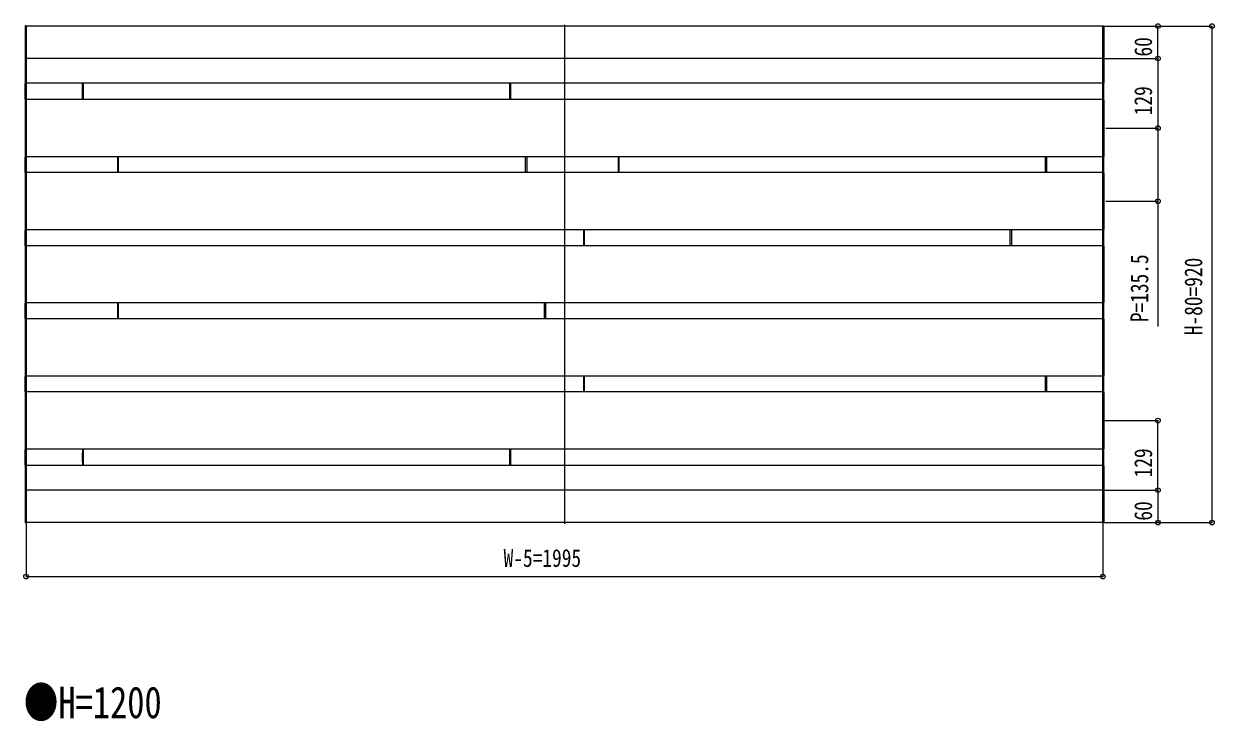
# Model space of a CAD drawing. Units: millimetres, scale not verified. Extents: x -4205 to 4205, y -2970 to 2970.
# Drawn here: x -2666 to -461, y -1072 to 220 of the extents above; entities that cross this region are included whole.
import ezdxf
from ezdxf.enums import TextEntityAlignment as Align

# ---------------------------------------------------------------- set-up
doc = ezdxf.new("R2010")
doc.units = ezdxf.units.MM
doc.header["$LTSCALE"] = 16
for name, color, linetype in [('0-1_USER1', 3, 'Continuous'), ('0-2_YKK_12', 2, 'Continuous'), ('0-3_YKK_A1', 4, 'Continuous'), ('0-4_YKK_D', 6, 'Continuous')]:
    doc.layers.add(name, color=color, linetype=linetype)
doc.styles.add('ＭＳ ゴシック', font='')
doc.styles.get('ＭＳ ゴシック').set_extended_font_data('MS Gothic')

msp = doc.modelspace()

# ---------------------------------------------------------------- linework, layer by layer
at = {"layer": '0-2_YKK_12'}
msp.add_line((-1664.33, 218.54), (-1664.33, -706.46), dxfattribs=at)
at = {"layer": '0-3_YKK_A1'}
for p, q in [((-2663.83, 215.48), (-2663.83, 110.6)), ((-666.83, 216.04), (-2661.83, 216.04)), ((-2661.83, 216.04), (-2661.83, -703.96)), ((-666.83, 216.04), (-666.83, -703.96)), ((-664.83, 215.48), (-664.83, 110.6)), ((-666.83, 156.04), (-2661.83, 156.04)), ((-2663.83, 80.6), (-2663.83, 109.48)), ((-2661.83, 109.54), (-2662.89, 109.61)), ((-666.83, 110.04), (-2661.83, 110.04)), ((-2661.83, 80.54), (-2661.83, 109.54)), ((-2557.33, 80.04), (-2557.33, 110.04)), ((-2557.33, 110.04), (-2557.33, 86.64)), ((-2557.33, 110.04), (-2557.33, 80.04)), ((-2555.33, 80.6), (-2555.33, 109.48)), ((-1766.33, 109.48), (-1766.33, 80.6)), ((-1764.33, 80.04), (-1764.33, 110.04)), ((-1764.33, 110.04), (-1764.33, 80.04)), ((-1764.33, 110.04), (-1764.33, 80.04)), ((-666.83, 109.54), (-665.77, 109.61)), ((-666.83, 80.54), (-666.83, 109.54)), ((-664.83, 80.6), (-664.83, 109.48)), ((-2663.83, 79.48), (-2663.83, -25.4)), ((-666.83, 80.04), (-2661.83, 80.04)), ((-664.83, 79.48), (-664.83, -25.4)), ((-2663.83, -55.4), (-2663.83, -26.52)), ((-2661.83, -26.46), (-2662.89, -26.39)), ((-666.83, -25.96), (-2661.83, -25.96)), ((-2661.83, -54.96), (-2661.83, -26.46)), ((-2492.33, -25.96), (-2492.33, -55.96)), ((-2490.33, -55.15), (-2490.33, -26.27)), ((-1736.33, -55.15), (-1736.33, -26.27)), ((-1734.33, -25.96), (-1734.33, -55.46)), ((-1564.83, -25.96), (-1564.83, -55.46)), ((-1562.83, -55.15), (-1562.83, -26.27)), ((-773.33, -55.15), (-773.33, -26.27)), ((-771.33, -25.96), (-771.33, -55.46)), ((-666.83, -26.46), (-665.77, -26.39)), ((-666.83, -54.96), (-666.83, -26.46)), ((-664.83, -55.4), (-664.83, -26.52)), ((-2663.83, -56.02), (-2663.83, -160.9)), ((-666.83, -55.46), (-2661.83, -55.46)), ((-664.83, -56.02), (-664.83, -160.9)), ((-2663.83, -190.9), (-2663.83, -162.02)), ((-2661.83, -161.96), (-2662.89, -161.89)), ((-666.83, -161.46), (-2661.83, -161.46)), ((-2661.83, -190.46), (-2661.83, -161.96)), ((-1629.33, -161.46), (-1629.33, -190.96)), ((-1627.33, -190.65), (-1627.33, -161.77)), ((-838.33, -190.65), (-838.33, -161.77)), ((-838.33, -190.65), (-838.33, -161.77)), ((-836.33, -161.46), (-836.33, -190.96)), ((-836.33, -161.46), (-836.33, -190.96)), ((-666.83, -161.96), (-665.77, -161.89)), ((-666.83, -190.46), (-666.83, -161.96)), ((-664.83, -190.9), (-664.83, -162.02)), ((-2663.83, -191.52), (-2663.83, -296.4)), ((-666.83, -190.96), (-2661.83, -190.96)), ((-664.83, -191.52), (-664.83, -296.4)), ((-2663.83, -326.4), (-2663.83, -297.52)), ((-2661.83, -297.46), (-2662.89, -297.39)), ((-666.83, -296.96), (-2661.83, -296.96)), ((-2661.83, -325.96), (-2661.83, -297.46)), ((-2492.33, -296.96), (-2492.33, -326.46)), ((-2490.33, -326.15), (-2490.33, -297.27)), ((-1701.33, -326.15), (-1701.33, -297.27)), ((-1699.33, -296.96), (-1699.33, -326.46)), ((-666.83, -297.46), (-665.77, -297.39)), ((-666.83, -325.96), (-666.83, -297.46)), ((-664.83, -326.4), (-664.83, -297.52)), ((-2663.83, -327.02), (-2663.83, -431.9)), ((-666.83, -326.46), (-2661.83, -326.46)), ((-664.83, -327.02), (-664.83, -431.9)), ((-2663.83, -461.9), (-2663.83, -433.02)), ((-2661.83, -432.96), (-2662.89, -432.89)), ((-666.83, -432.46), (-2661.83, -432.46)), ((-2661.83, -461.46), (-2661.83, -432.96)), ((-1629.33, -432.46), (-1629.33, -461.96)), ((-1627.33, -461.65), (-1627.33, -432.77)), ((-773.33, -461.65), (-773.33, -432.77)), ((-771.33, -432.46), (-771.33, -461.96)), ((-666.83, -432.96), (-665.77, -432.89)), ((-666.83, -461.46), (-666.83, -432.96)), ((-664.83, -461.9), (-664.83, -433.02)), ((-2663.83, -462.52), (-2663.83, -567.4)), ((-666.83, -461.96), (-2661.83, -461.96)), ((-664.83, -462.52), (-664.83, -567.4)), ((-2663.83, -597.4), (-2663.83, -568.52)), ((-2661.83, -568.46), (-2662.89, -568.39)), ((-666.83, -567.96), (-2661.83, -567.96)), ((-2661.83, -596.96), (-2661.83, -568.46)), ((-2557.33, -567.96), (-2557.33, -597.96)), ((-2555.33, -597.4), (-2555.33, -568.52)), ((-1766.33, -568.52), (-1766.33, -597.4)), ((-1764.33, -597.96), (-1764.33, -567.96)), ((-1764.33, -567.96), (-1764.33, -597.96)), ((-1764.33, -567.96), (-1764.33, -597.96)), ((-666.83, -568.46), (-665.77, -568.39)), ((-666.83, -596.96), (-666.83, -568.46)), ((-664.83, -597.4), (-664.83, -568.52)), ((-2557.33, -591.36), (-2557.33, -574.56)), ((-2557.33, -574.56), (-2557.33, -591.36)), ((-2663.83, -598.52), (-2663.83, -703.4)), ((-666.83, -597.96), (-2661.83, -597.96)), ((-664.83, -598.52), (-664.83, -703.4)), ((-666.83, -643.96), (-2661.83, -643.96)), ((-2661.83, -704.46), (-2662.89, -704.39)), ((-666.83, -703.96), (-2661.83, -703.96)), ((-666.83, -704.46), (-665.77, -704.39))]:
    msp.add_line(p, q, dxfattribs=at)
for points in [[(-2661.83, 109.54), (-2661.83, 215.54), (-2661.83, 216.54), (-2662.89, 216.48)], [(-666.83, 109.54), (-666.83, 215.54), (-666.83, 216.54), (-665.77, 216.48)], [(-2661.83, -26.46), (-2661.83, 79.54), (-2661.83, 80.54), (-2662.89, 80.48)], [(-666.83, -26.46), (-666.83, 79.54), (-666.83, 80.54), (-665.77, 80.48)], [(-2661.83, -161.96), (-2661.83, -55.96), (-2661.83, -54.96), (-2662.89, -55.02)], [(-666.83, -161.96), (-666.83, -55.96), (-666.83, -54.96), (-665.77, -55.02)], [(-2661.83, -297.46), (-2661.83, -191.46), (-2661.83, -190.46), (-2662.89, -190.52)], [(-666.83, -297.46), (-666.83, -191.46), (-666.83, -190.46), (-665.77, -190.52)], [(-2661.83, -432.96), (-2661.83, -326.96), (-2661.83, -325.96), (-2662.89, -326.02)], [(-666.83, -432.96), (-666.83, -326.96), (-666.83, -325.96), (-665.77, -326.02)], [(-2661.83, -568.46), (-2661.83, -462.46), (-2661.83, -461.46), (-2662.89, -461.52)], [(-666.83, -568.46), (-666.83, -462.46), (-666.83, -461.46), (-665.77, -461.52)], [(-2661.83, -704.46), (-2661.83, -598.46), (-2661.83, -597.46), (-2662.89, -597.52)], [(-666.83, -704.46), (-666.83, -598.46), (-666.83, -597.46), (-665.77, -597.52)]]:
    msp.add_lwpolyline(points, dxfattribs=at)
for centre, start, end in [((-2662.83, 215.48), 93.5, 180), ((-665.83, 215.48), 0, 86.5), ((-2662.83, 110.6), 180, 266.5), ((-665.83, 110.6), 273.5, 0), ((-2662.83, 109.48), 145.73431, 180), ((-2556.33, 109.48), 0, 34.26569), ((-1765.33, 109.48), 145.73431, 180), ((-665.83, 109.48), 0, 34.26569), ((-2662.83, 80.6), 180, 214.26569), ((-2662.83, 79.48), 93.5, 180), ((-2556.33, 80.6), 325.73431, 0), ((-1765.33, 80.6), 180, 214.26569), ((-665.83, 79.48), 0, 86.5), ((-665.83, 80.6), 325.73431, 0), ((-2662.83, -25.4), 180, 266.5), ((-2662.83, -26.52), 145.73431, 180), ((-2491.33, -26.27), 0, 18.24201), ((-1735.33, -26.27), 161.75799, 180), ((-1563.83, -26.27), 0, 18.24201), ((-772.33, -26.27), 161.75799, 180), ((-665.83, -25.4), 273.5, 0), ((-665.83, -26.52), 0, 34.26569), ((-2662.83, -56.02), 93.5, 180), ((-2662.83, -55.4), 180, 198.24201), ((-2491.33, -55.15), 341.75799, 0), ((-1735.33, -55.15), 180, 198.24201), ((-1563.83, -55.15), 341.75799, 0), ((-772.33, -55.15), 180, 198.24201), ((-665.83, -56.02), 0, 86.5), ((-665.83, -55.4), 341.75799, 0), ((-2662.83, -160.9), 180, 266.5), ((-2662.83, -162.02), 145.73431, 180), ((-1628.33, -161.77), 0, 18.24201), ((-837.33, -161.77), 161.75799, 180), ((-837.33, -161.77), 161.75799, 180), ((-665.83, -160.9), 273.5, 0), ((-665.83, -162.02), 0, 34.26569), ((-2662.83, -191.52), 93.5, 180), ((-2662.83, -190.9), 180, 198.24201), ((-1628.33, -190.65), 341.75799, 0), ((-837.33, -190.65), 180, 198.24201), ((-837.33, -190.65), 180, 198.24201), ((-665.83, -191.52), 0, 86.5), ((-665.83, -190.9), 341.75799, 0), ((-2662.83, -296.4), 180, 266.5), ((-2662.83, -297.52), 145.73431, 180), ((-2491.33, -297.27), 0, 18.24201), ((-1700.33, -297.27), 161.75799, 180), ((-665.83, -296.4), 273.5, 0), ((-665.83, -297.52), 0, 34.26569), ((-2662.83, -327.02), 93.5, 180), ((-2662.83, -326.4), 180, 198.24201), ((-2491.33, -326.15), 341.75799, 0), ((-1700.33, -326.15), 180, 198.24201), ((-665.83, -327.02), 0, 86.5), ((-665.83, -326.4), 341.75799, 0), ((-2662.83, -431.9), 180, 266.5), ((-2662.83, -433.02), 145.73431, 180), ((-1628.33, -432.77), 0, 18.24201), ((-772.33, -432.77), 161.75799, 180), ((-665.83, -431.9), 273.5, 0), ((-665.83, -433.02), 0, 34.26569), ((-2662.83, -462.52), 93.5, 180), ((-2662.83, -461.9), 180, 198.24201), ((-1628.33, -461.65), 341.75799, 0), ((-772.33, -461.65), 180, 198.24201), ((-665.83, -462.52), 0, 86.5), ((-665.83, -461.9), 341.75799, 0), ((-2662.83, -567.4), 180, 266.5), ((-2662.83, -568.52), 145.73431, 180), ((-2556.33, -568.52), 0, 34.26569), ((-1765.33, -568.52), 145.73431, 180), ((-665.83, -567.4), 273.5, 0), ((-665.83, -568.52), 0, 34.26569), ((-2662.83, -597.4), 180, 214.26569), ((-2662.83, -598.52), 93.5, 180), ((-2556.33, -597.4), 325.73431, 0), ((-1765.33, -597.4), 180, 214.26569), ((-665.83, -598.52), 0, 86.5), ((-665.83, -597.4), 325.73431, 0), ((-2662.83, -703.4), 180, 266.5), ((-665.83, -703.4), 273.5, 0)]:
    msp.add_arc(centre, 1, start, end, dxfattribs=at)
at = {"layer": '0-4_YKK_D'}
for p, q in [((-665.83, 216.04), (-463.83, 216.04)), ((-665.83, 216.04), (-563.83, 216.04)), ((-564.83, 156.04), (-564.83, 216.04)), ((-464.83, 216.04), (-464.83, -703.96)), ((-665.83, 156.04), (-563.83, 156.04)), ((-665.83, 156.04), (-563.83, 156.04)), ((-564.83, 156.04), (-564.83, 27.04)), ((-661.33, 27.04), (-563.83, 27.04)), ((-660.33, 27.04), (-563.83, 27.04)), ((-661.33, -108.46), (-563.83, -108.46)), ((-663.83, -514.96), (-563.83, -514.96)), ((-564.83, -643.96), (-564.83, -514.96)), ((-665.83, -643.96), (-563.83, -643.96)), ((-665.83, -643.96), (-563.83, -643.96)), ((-564.83, -643.96), (-564.83, -703.96)), ((-2661.83, -704.96), (-2661.83, -804.96)), ((-666.83, -704.96), (-666.83, -804.96)), ((-665.83, -703.96), (-463.83, -703.96)), ((-665.83, -703.96), (-563.83, -703.96)), ((-2661.83, -803.96), (-666.83, -803.96))]:
    msp.add_line(p, q, dxfattribs=at)
msp.add_lwpolyline([(-564.83, 27.04), (-564.83, -108.46), (-564.83, -340.66)], dxfattribs=at)
for centre in [(-564.83, 216.04), (-464.83, 216.04), (-564.83, 156.04), (-564.83, 156.04), (-564.83, 27.04), (-564.83, 27.04), (-564.83, -108.46), (-564.83, -514.96), (-564.83, -643.96), (-564.83, -643.96), (-564.83, -703.96), (-464.83, -703.96), (-2661.83, -803.96), (-666.83, -803.96)]:
    msp.add_circle(centre, 4.25, dxfattribs=at)

# ---------------------------------------------------------------- texts
at = {"layer": '0-1_USER1', "style": 'ＭＳ ゴシック', "width": 0.8}
msp.add_text('●H=1200', height=58.65, dxfattribs=at).set_placement((-2666.1, -1083.96), align=Align.BOTTOM_LEFT)
at = {"layer": '0-4_YKK_D', "style": 'ＭＳ ゴシック', "width": 0.8}
for s, p in [('60', (-565.83, 159.64)), ('129', (-565.83, 50.74)), ('P=135.5', (-572.83, -332.66)), ('H-80=920', (-472.83, -356.76)), ('129', (-565.83, -620.26)), ('60', (-565.83, -700.36))]:
    msp.add_text(s, height=32.99, rotation=90, dxfattribs=at).set_placement(p, align=Align.BOTTOM_LEFT)
msp.add_text('W-5=1995', height=32.99, dxfattribs=at).set_placement((-1777.13, -795.96), align=Align.BOTTOM_LEFT)

doc.saveas('drawing.dxf')
